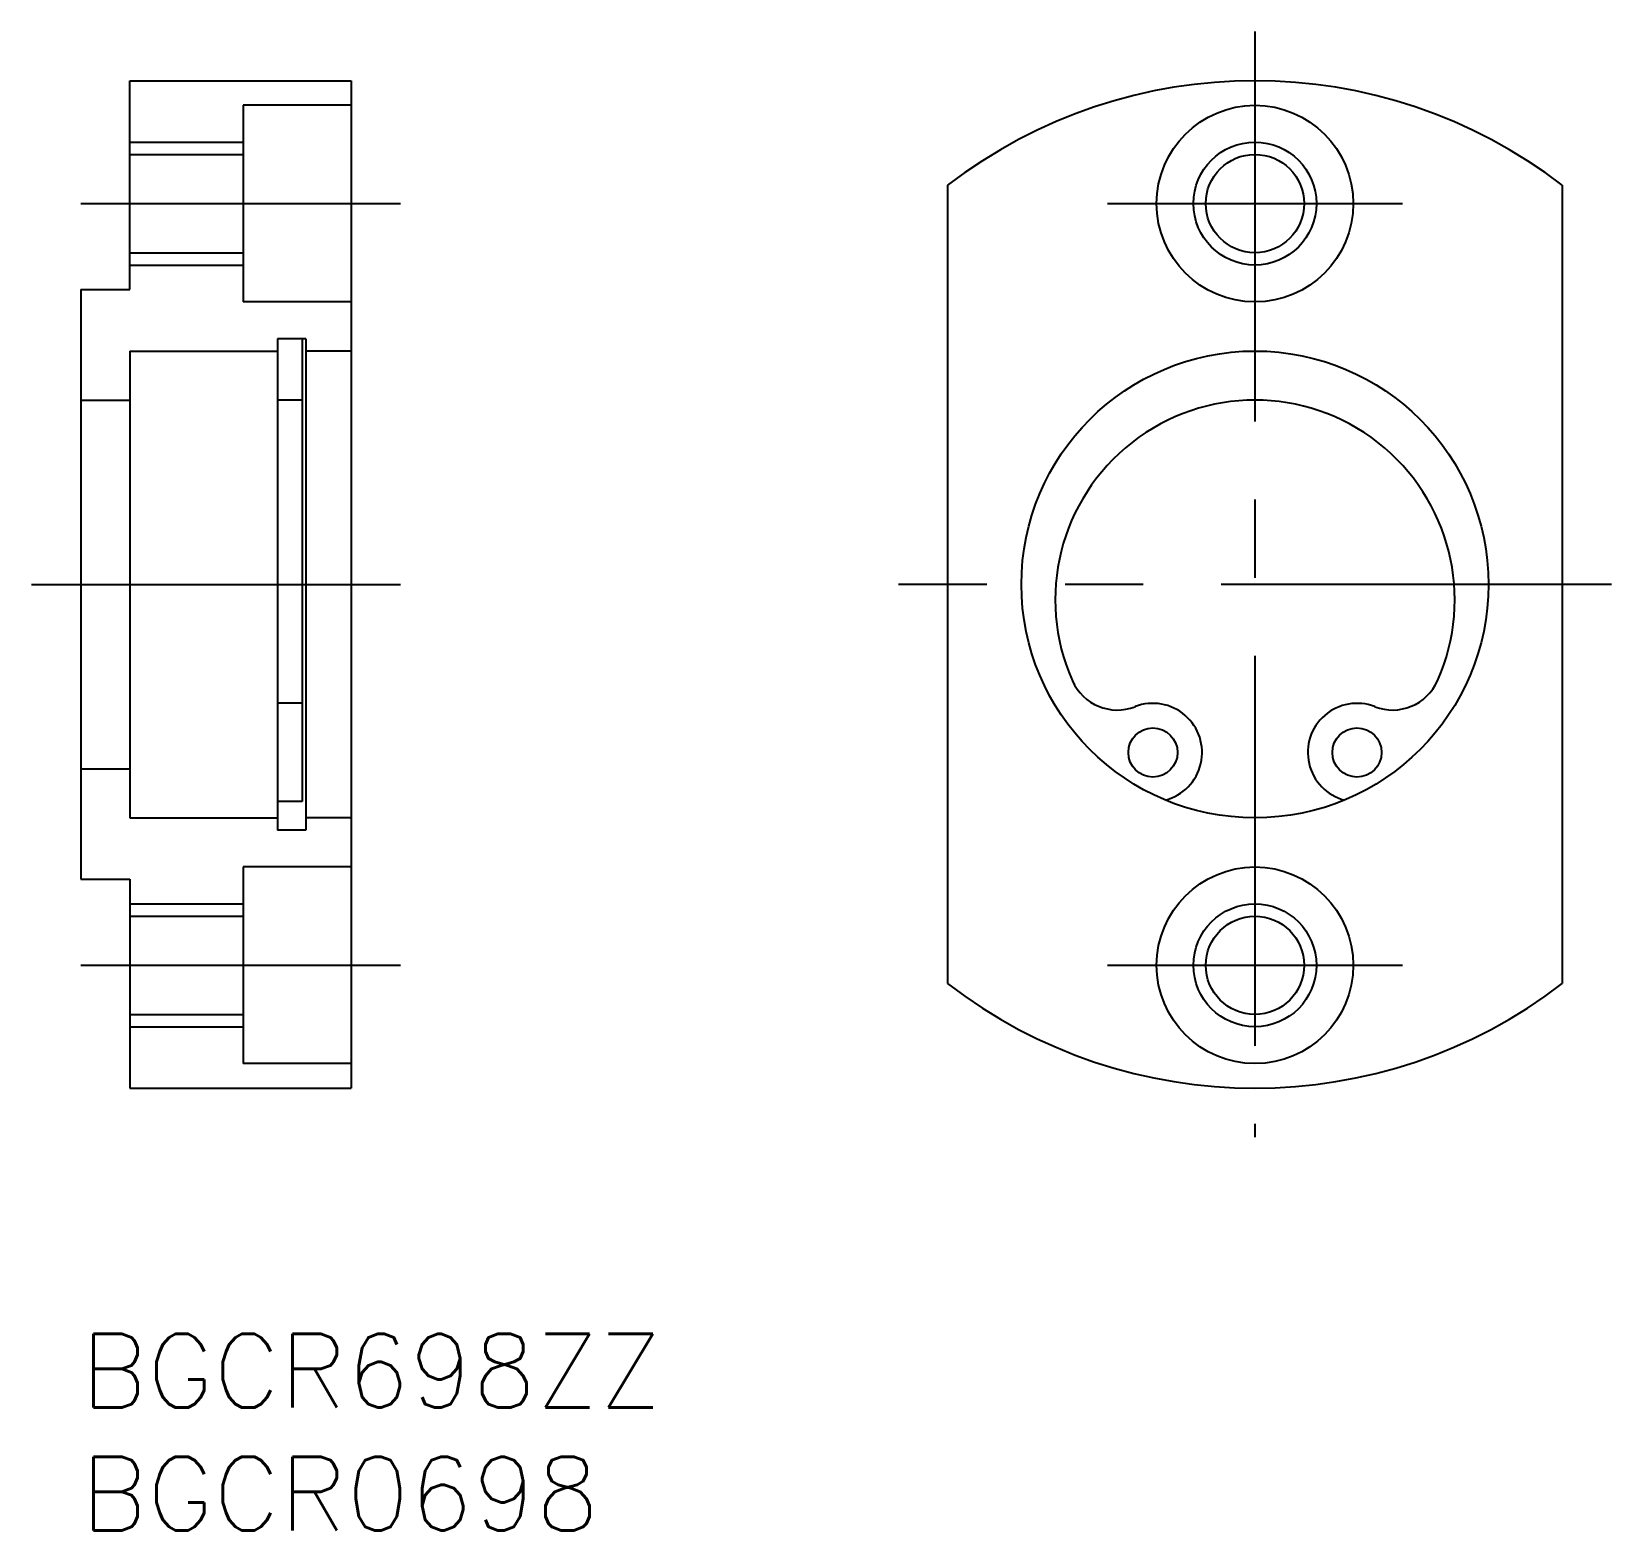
# Model space of a CAD drawing. Extents: x -2 to 62.3, y -8 to 53.
import ezdxf

# ---------------------------------------------------------------- set-up
doc = ezdxf.new("R2010")
doc.units = 0
doc.header["$LTSCALE"] = 0.5
doc.linetypes.add('CENTER', pattern=[50.8, 31.75, -6.35, 6.35, -6.35])
for name, color, linetype in [('MSM_CENTER', 1, 'CENTER'), ('MSM_CONTINUOUS', 7, 'CONTINUOUS'), ('MSM_NARROW', 5, 'CONTINUOUS'), ('MSM_PART_NUMBER', 7, 'CONTINUOUS')]:
    doc.layers.add(name, color=color, linetype=linetype)
doc.styles.get("Standard").update_dxf_attribs({"font": 'txt.shx', "height": 3, "bigfont": 'bigfont.shx'})

# ---------------------------------------------------------------- blocks, each defined once
blk = doc.blocks.new('*U4')
at = {"layer": 'MSM_PART_NUMBER'}
blk.add_text('BGCR698ZZ', height=3, dxfattribs=at).set_placement((0, -3))
blk = doc.blocks.new('*U5')
at = {"layer": 'MSM_PART_NUMBER'}
blk.add_text('BGCR0698', height=3, dxfattribs=at).set_placement((0, -8))

msp = doc.modelspace()

# ---------------------------------------------------------------- linework, layer by layer
at = {"layer": 'MSM_CENTER'}
for p, q in [((47.763, 53), (47.763, 8)), ((0, 46), (13, 46)), ((41.763, 46), (53.763, 46)), ((-2, 30.5), (13, 30.5)), ((62.263, 30.5), (33.263, 30.5)), ((0, 15), (13, 15)), ((41.763, 15), (53.763, 15))]:
    msp.add_line(p, q, dxfattribs=at)
at = {"layer": 'MSM_CONTINUOUS'}
for p, q in [((2, 51), (11, 51)), ((2, 42.5), (2, 51)), ((11, 51), (11, 10)), ((11, 50), (6.6, 50)), ((6.6, 50), (6.6, 42)), ((2, 48), (6.6, 48)), ((35.263, 46.748), (35.263, 14.252)), ((60.263, 46.748), (60.263, 14.252)), ((2, 44), (6.6, 44)), ((0, 42.5), (2, 42.5)), ((0, 42.5), (0, 18.5)), ((11, 42), (6.6, 42)), ((8, 40.5), (8, 20.5)), ((9.15, 40.5, 0.5), (8, 40.5, 0.5)), ((9, 40.5), (9, 21.661)), ((9.15, 40.5), (9.15, 20.5)), ((2, 40), (8, 40)), ((2, 40), (2, 21)), ((11, 40, 0.5), (9.15, 40, 0.5)), ((0, 38), (2, 38)), ((9, 38, 0.5), (8, 38, 0.5)), ((9, 25.661, 0.5), (8, 25.661, 0.5)), ((0, 23), (2, 23)), ((9, 21.661, 0.5), (8, 21.661, 0.5)), ((2, 21), (8, 21)), ((11, 21, 0.5), (9.15, 21, 0.5)), ((9.15, 20.5, 0.5), (8, 20.5, 0.5)), ((6.6, 19), (6.6, 11)), ((11, 19), (6.6, 19)), ((0, 18.5), (2, 18.5)), ((2, 18.5), (2, 10)), ((2, 17), (6.6, 17)), ((2, 13), (6.6, 13)), ((11, 11), (6.6, 11)), ((2, 10), (11, 10))]:
    msp.add_line(p, q, dxfattribs=at)
for centre, radius in [((47.763, 46), 4), ((47.763, 46), 2), ((47.763, 30.5), 9.5), ((43.613, 23.661), 1), ((51.913, 23.661), 1), ((47.763, 15), 4), ((47.763, 15), 2)]:
    msp.add_circle(centre, radius, dxfattribs=at)
for centre, radius, start, end in [((47.763, 30.5), 20.5, 52.42813, 127.57187), ((47.763, 29.875), 8.125, 336.05719, 203.94281), ((42.165, 27.389), 2, 203.94281, 291.2223), ((53.36, 27.389), 2, 248.7777, 336.05719), ((43.613, 23.661), 2, 284.69943, 111.2223), ((51.913, 23.661), 2, 68.7777, 255.30057), ((47.763, 30.5), 20.5, 232.42813, 307.57187)]:
    msp.add_arc(centre, radius, start, end, dxfattribs=at)
at = {"layer": 'MSM_NARROW'}
for p, q in [((2, 48.5), (6.6, 48.5)), ((2, 43.5), (6.6, 43.5)), ((2, 17.5), (6.6, 17.5)), ((2, 12.5), (6.6, 12.5))]:
    msp.add_line(p, q, dxfattribs=at)
for centre in [(47.763, 46), (47.763, 15)]:
    msp.add_circle(centre, 2.5, dxfattribs=at)

# ---------------------------------------------------------------- block references
at = {"layer": 'MSM_CONTINUOUS'}
for name in ['*U4', '*U5']:
    msp.add_blockref(name, (0, 0), dxfattribs=at)

doc.saveas('drawing.dxf')
